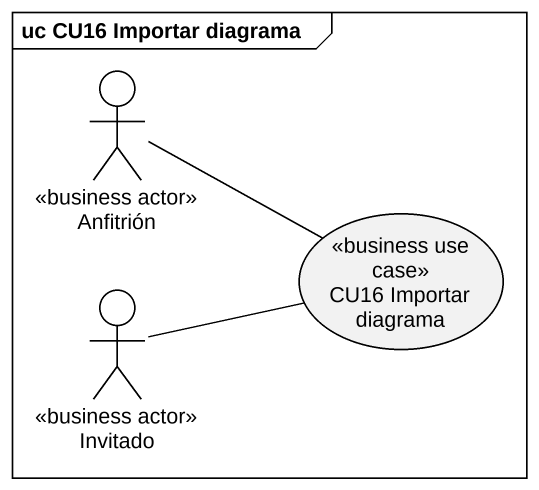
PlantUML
@startuml
mainframe uc CU16 Importar diagrama
actor Anfitrión <<business actor>>
usecase "CU16 Importar diagrama" as CU16_Importar_diagrama <<business use case>>
actor Invitado <<business actor>>
Anfitrión -right- CU16_Importar_diagrama
Invitado -right- CU16_Importar_diagrama
@enduml
